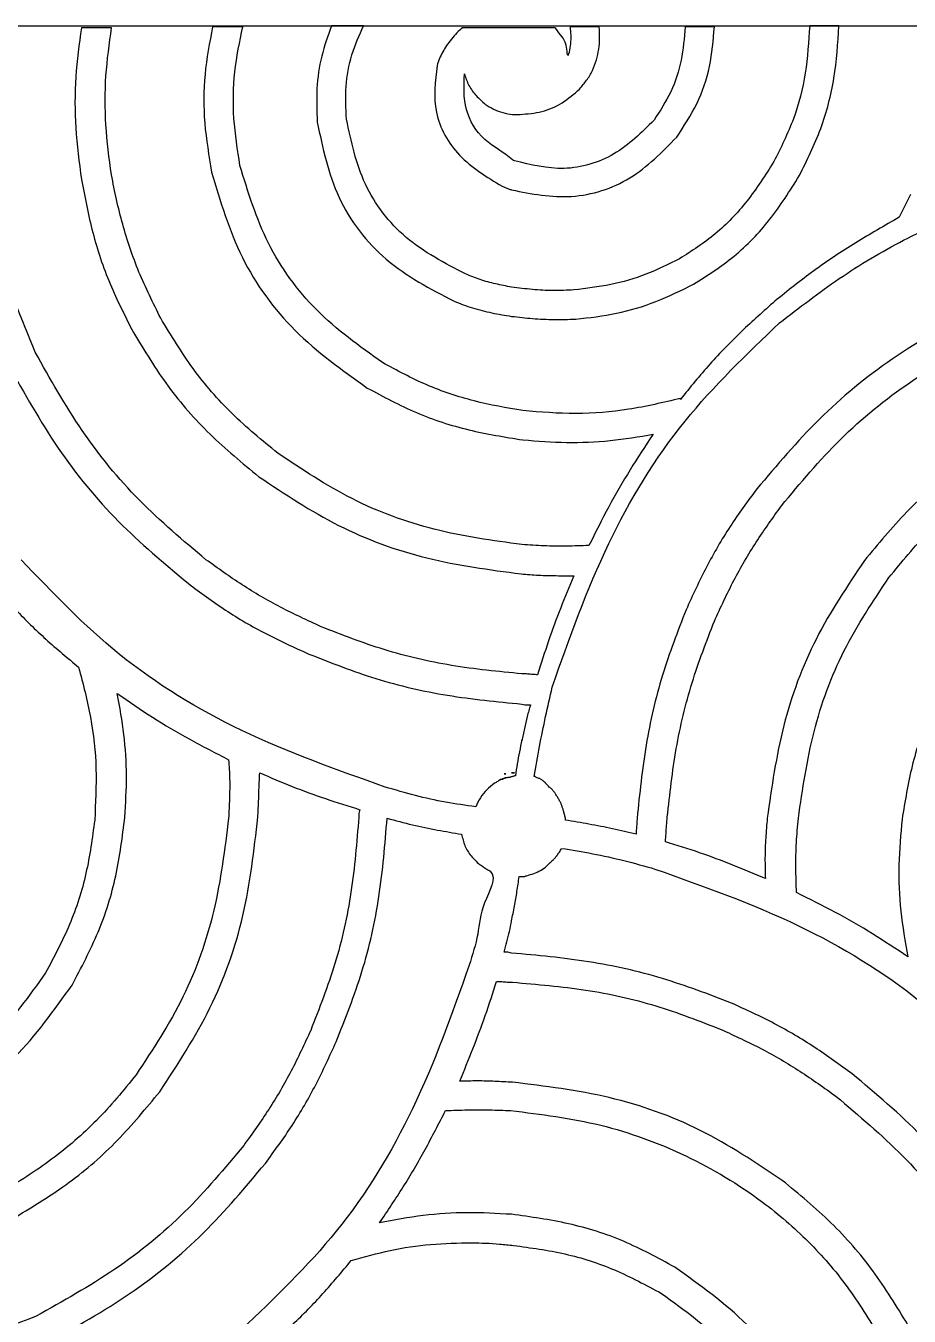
# Model space of a CAD drawing. Extents: x 0 to 371, y 0 to 260.
# Drawn here: x 128.61 to 153.39, y 223.76 to 259.95 of the extents above; entities that cross this region are included whole.
import ezdxf

# ---------------------------------------------------------------- set-up
doc = ezdxf.new("R2010")
doc.units = 0
doc.layers.add('Layer_1', color=7, linetype='CONTINUOUS')

msp = doc.modelspace()

# ---------------------------------------------------------------- linework, layer by layer
at = {"layer": 'Layer_1', "color": 7}
for points in [[(0.02646, 259.95312), (370.443122, 259.95312), (370.443122, 0.661457), (0.02646, 0.661457)], [(135.175726, 238.99802)], [(142.028538, 238.971665), (142.081248, 238.971665), (142.028538, 238.971665)], [(142.239895, 238.99802), (142.319476, 238.99802), (142.239895, 238.99802)], [(141.901932, 238.796482)], [(141.978929, 238.81922)], [(142.028538, 238.839374)], [(138.747601, 237.72833)], [(143.642393, 236.881354)], [(141.816665, 233.150832)], [(141.310752, 229.545884)], [(141.1242, 225.817947)]]:
    msp.add_lwpolyline(points, close=True, dxfattribs=at)
for points in [[(131.021459, 259.900103), (130.174998, 259.900103)], [(134.69927, 259.926458), (133.85281, 259.926458)], [(138.086143, 259.95333), (137.186457, 259.95333), (137.186457, 259.95333)], [(143.483746, 259.873748), (143.456875, 259.900103), (142.293121, 259.900103), (140.864268, 259.900103)], [(144.700726, 259.926458), (143.880621, 259.926458), (143.880621, 259.926458)], [(147.928437, 259.926458), (147.108331, 259.926458)], [(151.421246, 259.95333), (150.600625, 259.95333)], [(142.26625, 257.466143), (142.478123, 257.466143)], [(153.431976, 255.217185), (153.114167, 254.582082)], [(146.97604, 249.475417), (146.97604, 249.502288)], [(142.530833, 239.897707), (142.530833, 239.924062)], [(142.901353, 238.892084), (142.874998, 238.892084)], [(141.948957, 238.813019), (141.922601, 238.813019)], [(142.16083, 238.865728), (142.133959, 238.865728)], [(143.298228, 238.601145), (143.271873, 238.6275), (143.192292, 238.707082)], [(143.74833, 237.675104), (143.74833, 237.72833)], [(143.219163, 236.378542), (143.245518, 236.405414), (143.324583, 236.484479)], [(143.43052, 236.590415), (143.510101, 236.669997)], [(142.451768, 236.087604), (142.58406, 236.087604)]]:
    msp.add_lwpolyline(points, dxfattribs=at)
for points, knots in [([(128.878437, 250.798333), (128.500851, 251.71777), (127.724637, 253.607884), (127.305194, 256.723462), (127.45401, 258.834154), (127.529165, 259.900103)], [0, 0, 0, 0, 2.973144, 6.111986, 9.314545, 9.314545, 9.314545, 9.314545]), ([(130.174998, 259.900103), (130.111435, 259.440844), (129.982575, 258.509797), (129.986229, 257.078042), (130.111609, 256.123173), (130.174998, 255.640415)], [0, 0, 0, 0, 1.389803, 2.817523, 4.277441, 4.277441, 4.277441, 4.277441]), ([(132.397602, 251.751247), (132.183886, 252.178536), (131.758497, 253.029032), (131.308618, 254.383119), (130.996464, 255.765239), (130.838997, 257.161276), (130.82795, 258.547887), (130.957364, 259.45222), (131.021459, 259.900103)], [0, 0, 0, 0, 1.431691, 2.849699, 4.267565, 5.675866, 7.057529, 8.413264, 8.413264, 8.413264, 8.413264]), ([(133.85281, 259.926458), (133.767982, 259.482071), (133.59791, 258.591111), (133.595198, 257.212937), (133.748897, 256.308616), (133.826455, 255.852288)], [0, 0, 0, 0, 1.355271, 2.717203, 4.104471, 4.104471, 4.104471, 4.104471]), ([(134.620205, 256.03729), (134.551397, 256.475898), (134.415229, 257.343875), (134.438572, 258.659692), (134.61274, 259.505998), (134.69927, 259.926458)], [0, 0, 0, 0, 1.330528, 2.633032, 3.919066, 3.919066, 3.919066, 3.919066]), ([(137.186457, 259.95333), (137.085654, 259.67185), (136.881815, 259.102656), (136.752296, 258.186808), (136.777039, 257.567965), (136.789582, 257.25427)], [0, 0, 0, 0, 0.895389, 1.810613, 2.751475, 2.751475, 2.751475, 2.751475]), ([(137.609687, 257.333852), (137.593495, 257.640846), (137.561467, 258.248119), (137.727728, 259.143103), (137.967748, 259.685688), (138.086143, 259.95333)], [0, 0, 0, 0, 0.920263, 1.820399, 2.696631, 2.696631, 2.696631, 2.696631]), ([(140.864268, 259.900103), (140.810672, 259.851762), (140.700299, 259.75221), (140.551682, 259.581968), (140.460107, 259.458988), (140.414167, 259.397292)], [0, 0, 0, 0, 0.216379, 0.445599, 0.676356, 0.676356, 0.676356, 0.676356]), ([(143.880621, 259.926458), (143.8876, 259.847201), (143.901541, 259.688858), (143.896194, 259.44873), (143.867951, 259.291399), (143.85375, 259.21229)], [0, 0, 0, 0, 0.238646, 0.476776, 0.717609, 0.717609, 0.717609, 0.717609]), ([(144.621145, 259.000417), (144.644138, 259.099607), (144.690619, 259.300124), (144.716495, 259.61165), (144.70601, 259.820982), (144.700726, 259.926458)], [0, 0, 0, 0, 0.305201, 0.616975, 0.933616, 0.933616, 0.933616, 0.933616]), ([(147.108331, 259.926458), (147.082152, 259.612138), (147.030162, 258.98793), (146.739713, 258.087409), (146.40277, 257.566744), (146.235, 257.307497)], [0, 0, 0, 0, 0.944684, 1.876043, 2.79967, 2.79967, 2.79967, 2.79967]), ([(146.870103, 256.83104), (147.071291, 257.136145), (147.475377, 257.748951), (147.835614, 258.811792), (147.897311, 259.552686), (147.928437, 259.926458)], [0, 0, 0, 0, 1.093508, 2.196321, 3.319114, 3.319114, 3.319114, 3.319114]), ([(150.600625, 259.95333), (150.572747, 259.508812), (150.517337, 258.625285), (150.18718, 257.328709), (149.793046, 256.539003), (149.595518, 256.143227)], [0, 0, 0, 0, 1.334722, 2.652904, 3.977263, 3.977263, 3.977263, 3.977263]), ([(150.309687, 255.746352), (150.525031, 256.181958), (150.956696, 257.055149), (151.32684, 258.484794), (151.389692, 259.462494), (151.421246, 259.95333)], [0, 0, 0, 0, 1.455242, 2.91709, 4.390863, 4.390863, 4.390863, 4.390863]), ([(143.85375, 259.21229), (143.85201, 259.203195), (143.848401, 259.184321), (143.832753, 259.161293), (143.81111, 259.035481), (143.783025, 259.483633), (143.656179, 259.640378), (143.541526, 259.795549), (143.483746, 259.873748)], [0, 0, 0, 0, 0.027378, 0.056812, 0.08419, 0.365044, 0.637239, 0.913773, 0.913773, 0.913773, 0.913773]), ([(140.414167, 259.397292), (140.378577, 259.340057), (140.305648, 259.222774), (140.215102, 259.037269), (140.171102, 258.905978), (140.149584, 258.84177)], [0, 0, 0, 0, 0.202151, 0.414237, 0.617239, 0.617239, 0.617239, 0.617239]), ([(140.149584, 258.84177), (140.095689, 258.39831), (139.985746, 257.493655), (140.726969, 256.201068), (141.548149, 255.710564), (141.975312, 255.455413)], [0, 0, 0, 0, 1.313198, 2.678916, 4.159519, 4.159519, 4.159519, 4.159519]), ([(144.145205, 258.180312), (144.21371, 258.261352), (144.350492, 258.423163), (144.522181, 258.695286), (144.588036, 258.898334), (144.621145, 259.000417)], [0, 0, 0, 0, 0.318409, 0.635754, 0.956614, 0.956614, 0.956614, 0.956614]), ([(142.319476, 256.169582), (142.310714, 256.171241), (142.294177, 256.174373), (142.277314, 256.18615), (142.028247, 256.406787), (141.42282, 256.69385), (140.871846, 257.596084), (140.901885, 258.266628), (140.916978, 258.603542)], [0, 0, 0, 0, 0.026456, 0.04993, 0.060389, 1.026431, 2.012896, 3.009073, 3.009073, 3.009073, 3.009073]), ([(140.916978, 258.603542), (140.95381, 258.492406), (141.027511, 258.270021), (141.239156, 257.986395), (141.413008, 257.833189), (141.499371, 257.757082)], [0, 0, 0, 0, 0.349371, 0.699098, 1.044331, 1.044331, 1.044331, 1.044331]), ([(142.478123, 257.466143), (142.682932, 257.483955), (143.0954, 257.519826), (143.678807, 257.766969), (143.990049, 258.042806), (144.145205, 258.180312)], [0, 0, 0, 0, 0.61453, 1.237615, 1.856984, 1.856984, 1.856984, 1.856984]), ([(141.499371, 257.757082), (141.575813, 257.707489), (141.731092, 257.606751), (141.992677, 257.509648), (142.175832, 257.480522), (142.26625, 257.466143)], [0, 0, 0, 0, 0.272821, 0.554189, 0.828521, 0.828521, 0.828521, 0.828521]), ([(136.789582, 257.25427), (136.940869, 256.529719), (137.241991, 255.087581), (138.645803, 253.262088), (139.96039, 252.575065), (140.62604, 252.227187)], [0, 0, 0, 0, 2.201612, 4.382062, 6.618671, 6.618671, 6.618671, 6.618671]), ([(140.943334, 252.994582), (140.362484, 253.296452), (139.22014, 253.890132), (138.001805, 255.467335), (137.74062, 256.710598), (137.609687, 257.333852)], [0, 0, 0, 0, 1.9493, 3.833641, 5.727841, 5.727841, 5.727841, 5.727841]), ([(146.235, 257.307497), (145.88411, 256.958151), (145.186406, 256.263518), (143.718772, 255.822553), (142.780768, 256.05518), (142.319476, 256.169582)], [0, 0, 0, 0, 1.472357, 2.927607, 4.335784, 4.335784, 4.335784, 4.335784]), ([(142.239895, 255.349477), (142.799522, 255.241373), (143.926646, 255.023646), (145.651672, 255.576943), (146.462091, 256.411085), (146.870103, 256.83104)], [0, 0, 0, 0, 1.692191, 3.408176, 5.14806, 5.14806, 5.14806, 5.14806]), ([(138.61531, 250.507395), (137.972941, 250.966466), (136.701015, 251.875453), (135.300453, 253.809473), (134.847301, 255.293548), (134.620205, 256.03729)], [0, 0, 0, 0, 2.359118, 4.671187, 6.993908, 6.993908, 6.993908, 6.993908]), ([(149.595518, 256.143227), (149.355282, 255.766101), (148.886347, 255.02996), (147.997805, 254.089124), (147.294175, 253.638454), (146.949685, 253.417812)], [0, 0, 0, 0, 1.340314, 2.616258, 3.840153, 3.840153, 3.840153, 3.840153]), ([(130.174998, 255.640415), (130.270106, 255.142055), (130.459853, 254.147796), (130.941907, 252.703266), (131.400832, 251.803888), (131.630207, 251.354372)], [0, 0, 0, 0, 1.521205, 3.034899, 4.547437, 4.547437, 4.547437, 4.547437]), ([(133.826455, 255.852288), (134.068524, 255.035171), (134.550863, 253.407007), (136.090879, 251.290331), (137.485591, 250.296599), (138.19208, 249.793227)], [0, 0, 0, 0, 2.544261, 5.069616, 7.661989, 7.661989, 7.661989, 7.661989]), ([(147.34656, 252.703644), (147.734904, 252.952433), (148.52543, 253.458877), (149.529366, 254.502109), (150.046283, 255.326347), (150.309687, 255.746352)], [0, 0, 0, 0, 1.380369, 2.809918, 4.295238, 4.295238, 4.295238, 4.295238]), ([(141.975312, 255.455413), (142.004184, 255.444612), (142.064323, 255.422112), (142.150884, 255.382778), (142.211023, 255.360279), (142.239895, 255.349477)], [0, 0, 0, 0, 0.092457, 0.192584, 0.28504, 0.28504, 0.28504, 0.28504]), ([(149.754165, 251.618955), (150.305008, 252.044367), (151.411003, 252.898519), (153.229729, 253.983983), (154.524628, 254.55732), (155.178123, 254.846665)], [0, 0, 0, 0, 2.086879, 4.19008, 6.332928, 6.332928, 6.332928, 6.332928]), ([(153.114167, 254.582082), (152.703959, 254.347694), (151.886604, 253.880665), (150.711436, 253.104788), (149.983985, 252.518854), (149.621873, 252.227187)], [0, 0, 0, 0, 1.41728, 2.823989, 4.218271, 4.218271, 4.218271, 4.218271]), ([(146.949685, 253.417812), (146.638681, 253.264665), (146.019928, 252.959976), (145.018836, 252.664443), (144.332049, 252.585014), (143.986042, 252.544997)], [0, 0, 0, 0, 1.038856, 2.066839, 3.110587, 3.110587, 3.110587, 3.110587]), ([(142.239895, 252.624062), (142.090295, 252.6524), (141.792608, 252.708789), (141.355474, 252.823068), (141.079744, 252.937814), (140.943334, 252.994582)], [0, 0, 0, 0, 0.456848, 0.909073, 1.351858, 1.351858, 1.351858, 1.351858]), ([(144.039268, 251.724375), (144.423135, 251.768131), (145.189303, 251.855465), (146.304775, 252.192875), (146.998322, 252.532909), (147.34656, 252.703644)], [0, 0, 0, 0, 1.157468, 2.310219, 3.472746, 3.472746, 3.472746, 3.472746]), ([(143.986042, 252.544997), (143.792043, 252.534193), (143.403878, 252.512575), (142.820177, 252.550802), (142.433657, 252.599599), (142.239895, 252.624062)], [0, 0, 0, 0, 0.582423, 1.165346, 1.751308, 1.751308, 1.751308, 1.751308]), ([(140.62604, 252.227187), (140.797688, 252.161693), (141.143681, 252.029676), (141.6858, 251.893971), (142.054888, 251.834011), (142.239895, 251.803957)], [0, 0, 0, 0, 0.550776, 1.110202, 1.672441, 1.672441, 1.672441, 1.672441]), ([(149.621873, 252.227187), (149.307576, 251.947941), (148.676184, 251.386964), (147.784184, 250.473904), (147.246642, 249.809753), (146.97604, 249.475417)], [0, 0, 0, 0, 1.261157, 2.533544, 3.823379, 3.823379, 3.823379, 3.823379]), ([(155.230833, 251.988958), (154.444983, 251.550179), (152.884908, 250.679111), (150.819404, 248.975111), (149.683166, 247.629784), (149.119062, 246.961875)], [0, 0, 0, 0, 2.696805, 5.353711, 7.973324, 7.973324, 7.973324, 7.973324]), ([(135.678538, 247.967498), (135.240773, 248.325417), (134.371632, 249.036029), (133.266687, 250.31716), (132.68778, 251.27242), (132.397602, 251.751247)], [0, 0, 0, 0, 1.694336, 3.363942, 5.041931, 5.041931, 5.041931, 5.041931]), ([(142.239895, 251.803957), (142.436331, 251.780978), (142.832238, 251.734667), (143.433465, 251.708593), (143.836744, 251.719099), (144.039268, 251.724375)], [0, 0, 0, 0, 0.593203, 1.19557, 1.803249, 1.803249, 1.803249, 1.803249]), ([(143.37781, 241.405625), (143.859848, 242.766165), (144.793, 245.399961), (146.928458, 248.91915), (148.83071, 250.736646), (149.754165, 251.618955)], [0, 0, 0, 0, 4.325924, 8.374322, 12.193815, 12.193815, 12.193815, 12.193815]), ([(131.630207, 251.354372), (131.941551, 250.841776), (132.563138, 249.818397), (133.756608, 248.455922), (134.683336, 247.690805), (135.149371, 247.30604)], [0, 0, 0, 0, 1.797007, 3.587655, 5.399073, 5.399073, 5.399073, 5.399073]), ([(149.806875, 246.485935), (150.339382, 247.126099), (151.413233, 248.417049), (153.39497, 250.024816), (154.880389, 250.856411), (155.627708, 251.27479)], [0, 0, 0, 0, 2.494016, 5.029417, 7.596492, 7.596492, 7.596492, 7.596492]), ([(133.667292, 244.9775), (133.027803, 245.514625), (131.741408, 246.595104), (130.127887, 248.570527), (129.296616, 250.052707), (128.878437, 250.798333)], [0, 0, 0, 0, 2.50184, 5.032695, 7.594725, 7.594725, 7.594725, 7.594725]), ([(142.557705, 249.158123), (142.09889, 249.237755), (141.179312, 249.397357), (139.846358, 249.844001), (139.024886, 250.286681), (138.61531, 250.507395)], [0, 0, 0, 0, 1.396029, 2.79799, 4.192053, 4.192053, 4.192053, 4.192053]), ([(128.137913, 250.42833), (128.576899, 249.64075), (129.448319, 248.077345), (131.146475, 246.005278), (132.496403, 244.875566), (133.164996, 244.316042)], [0, 0, 0, 0, 2.701966, 5.363601, 7.975466, 7.975466, 7.975466, 7.975466]), ([(138.19208, 249.793227), (138.645244, 249.549666), (139.552507, 249.062041), (141.030324, 248.581519), (142.048405, 248.419213), (142.557705, 248.338019)], [0, 0, 0, 0, 1.541296, 3.085767, 4.63181, 4.63181, 4.63181, 4.63181]), ([(146.97604, 249.502288), (146.494666, 249.387733), (145.53126, 249.158464), (144.041933, 249.036102), (143.052824, 249.117419), (142.557705, 249.158123)], [0, 0, 0, 0, 1.483305, 2.968641, 4.457374, 4.457374, 4.457374, 4.457374]), ([(142.557705, 248.338019), (142.964991, 248.306282), (143.779243, 248.242834), (145.004639, 248.29522), (145.807954, 248.429625), (146.208645, 248.496665)], [0, 0, 0, 0, 1.224918, 2.448874, 3.666953, 3.666953, 3.666953, 3.666953]), ([(146.208645, 248.496665), (145.991347, 248.166063), (145.55425, 247.501053), (144.949742, 246.460792), (144.590703, 245.738387), (144.409788, 245.374375)], [0, 0, 0, 0, 1.186763, 2.387187, 3.606432, 3.606432, 3.606432, 3.606432]), ([(156.183746, 248.47031), (155.67115, 248.158966), (154.647771, 247.537379), (153.285297, 246.343909), (152.520179, 245.417181), (152.135415, 244.951145)], [0, 0, 0, 0, 1.797007, 3.587655, 5.399073, 5.399073, 5.399073, 5.399073]), ([(142.530833, 245.401247), (141.705288, 245.514766), (140.065899, 245.740196), (137.723448, 246.604656), (136.358974, 247.514018), (135.678538, 247.967498)], [0, 0, 0, 0, 2.495902, 4.956427, 7.40399, 7.40399, 7.40399, 7.40399]), ([(152.823228, 244.475205), (153.18114, 244.912934), (153.891727, 245.781987), (155.172936, 246.88667), (156.128157, 247.465485), (156.606976, 247.755625)], [0, 0, 0, 0, 1.694235, 3.363678, 5.041595, 5.041595, 5.041595, 5.041595]), ([(135.149371, 247.30604), (135.877809, 246.82059), (137.340229, 245.845995), (139.856878, 244.930003), (141.617565, 244.697662), (142.504478, 244.580625)], [0, 0, 0, 0, 2.619892, 5.259724, 7.939255, 7.939255, 7.939255, 7.939255]), ([(149.119062, 246.961875), (148.862457, 246.614993), (148.345011, 245.915499), (147.688227, 244.776575), (147.3197, 243.976955), (147.134687, 243.575519)], [0, 0, 0, 0, 1.293676, 2.608719, 3.934509, 3.934509, 3.934509, 3.934509]), ([(147.928437, 243.257709), (148.104326, 243.639644), (148.454245, 244.399475), (149.083361, 245.479973), (149.56658, 246.151833), (149.806875, 246.485935)], [0, 0, 0, 0, 1.261043, 2.508744, 3.74294, 3.74294, 3.74294, 3.74294]), ([(144.409788, 245.374375), (144.198452, 245.367424), (143.777767, 245.353586), (143.150636, 245.358368), (142.736235, 245.387037), (142.530833, 245.401247)], [0, 0, 0, 0, 0.634343, 1.262722, 1.880282, 1.880282, 1.880282, 1.880282]), ([(138.694375, 238.601145), (137.333875, 239.083176), (134.700185, 240.016304), (131.18121, 242.151835), (129.363828, 244.054051), (128.481562, 244.9775)], [0, 0, 0, 0, 4.325799, 8.373986, 12.193383, 12.193383, 12.193383, 12.193383]), ([(136.895518, 243.099062), (136.513582, 243.274952), (135.753752, 243.62487), (134.673254, 244.253986), (134.001394, 244.737205), (133.667292, 244.9775)], [0, 0, 0, 0, 1.261043, 2.508744, 3.74294, 3.74294, 3.74294, 3.74294]), ([(152.135415, 244.951145), (151.65669, 244.237689), (150.693514, 242.802243), (149.78148, 240.331263), (149.534377, 238.599832), (149.41, 237.72833)], [0, 0, 0, 0, 2.571406, 5.173573, 7.810762, 7.810762, 7.810762, 7.810762]), ([(127.55552, 244.448334), (127.810031, 244.153168), (128.322227, 243.559154), (129.174351, 242.730629), (129.786317, 242.219721), (130.095417, 241.961664)], [0, 0, 0, 0, 1.168837, 2.352252, 3.560033, 3.560033, 3.560033, 3.560033]), ([(142.504478, 244.580625), (142.669649, 244.566405), (142.99763, 244.538168), (143.492155, 244.528189), (143.820778, 244.528007), (143.986042, 244.527915)], [0, 0, 0, 0, 0.497214, 0.987323, 1.483149, 1.483149, 1.483149, 1.483149]), ([(143.986042, 244.527915), (143.861051, 244.228588), (143.609056, 243.625113), (143.265852, 242.699744), (143.068275, 242.067718), (142.96905, 241.750307)], [0, 0, 0, 0, 0.973091, 1.961856, 2.959405, 2.959405, 2.959405, 2.959405]), ([(150.283331, 237.72833), (150.402723, 238.540375), (150.64011, 240.15497), (151.482005, 242.464259), (152.377954, 243.807589), (152.823228, 244.475205)], [0, 0, 0, 0, 2.45932, 4.88989, 7.291338, 7.291338, 7.291338, 7.291338]), ([(133.164996, 244.316042), (133.509964, 244.059581), (134.20554, 243.542466), (135.342227, 242.880895), (136.145636, 242.515958), (136.551353, 242.331667)], [0, 0, 0, 0, 1.288889, 2.598854, 3.935257, 3.935257, 3.935257, 3.935257]), ([(147.134687, 243.575519), (146.899114, 242.96729), (146.421403, 241.733882), (145.971985, 239.765846), (145.8307, 238.413864), (145.75906, 237.72833)], [0, 0, 0, 0, 1.954953, 3.964393, 6.031377, 6.031377, 6.031377, 6.031377]), ([(146.60552, 237.754685), (146.677233, 238.398764), (146.818936, 239.671439), (147.257641, 241.521307), (147.707031, 242.684585), (147.928437, 243.257709)], [0, 0, 0, 0, 1.943253, 3.839796, 5.681605, 5.681605, 5.681605, 5.681605]), ([(142.530833, 241.776145), (141.869449, 241.840793), (140.563682, 241.968427), (138.66693, 242.405925), (137.479641, 242.8705), (136.895518, 243.099062)], [0, 0, 0, 0, 1.992577, 3.933933, 5.813998, 5.813998, 5.813998, 5.813998]), ([(136.551353, 242.331667), (137.172639, 242.087227), (138.434409, 241.590794), (140.44782, 241.128087), (141.831774, 240.996269), (142.530833, 240.929685)], [0, 0, 0, 0, 2.001068, 4.063969, 6.169536, 6.169536, 6.169536, 6.169536]), ([(130.095417, 241.961664), (130.218864, 241.495831), (130.466114, 240.562829), (130.619551, 239.118152), (130.570152, 238.155274), (130.545518, 237.675104)], [0, 0, 0, 0, 1.444513, 2.893172, 4.334216, 4.334216, 4.334216, 4.334216]), ([(154.622601, 241.961664), (154.386203, 241.519165), (153.913086, 240.633569), (153.436131, 239.193791), (153.274684, 238.199772), (153.193748, 237.701459)], [0, 0, 0, 0, 1.503279, 3.008588, 4.521817, 4.521817, 4.521817, 4.521817]), ([(142.96905, 241.750307), (142.923319, 241.752293), (142.828196, 241.756424), (142.682557, 241.771786), (142.581982, 241.774676), (142.530833, 241.776145)], [0, 0, 0, 0, 0.137299, 0.285587, 0.439041, 0.439041, 0.439041, 0.439041]), ([(131.391978, 237.754685), (131.415026, 238.142252), (131.461033, 238.915879), (131.386715, 240.078562), (131.249333, 240.839859), (131.180621, 241.220624)], [0, 0, 0, 0, 1.164036, 2.323554, 3.483782, 3.483782, 3.483782, 3.483782]), ([(131.180621, 241.220624), (131.506508, 240.995661), (132.165041, 240.54107), (133.211954, 239.929808), (133.936828, 239.556703), (134.302395, 239.36854)], [0, 0, 0, 0, 1.187646, 2.399927, 3.63333, 3.63333, 3.63333, 3.63333]), ([(142.874998, 238.892084), (142.922518, 239.174316), (143.01748, 239.738323), (143.191839, 240.5751), (143.316039, 241.129766), (143.37781, 241.405625)], [0, 0, 0, 0, 0.858539, 1.715686, 2.563774, 2.563774, 2.563774, 2.563774]), ([(142.530833, 240.929685), (142.557141, 240.922578), (142.609165, 240.908524), (142.6896, 240.903477), (142.742609, 240.903379), (142.769062, 240.90333)], [0, 0, 0, 0, 0.081549, 0.161265, 0.240673, 0.240673, 0.240673, 0.240673]), ([(142.769062, 240.90333), (142.737016, 240.79528), (142.672242, 240.576875), (142.60497, 240.238619), (142.55568, 240.011963), (142.530833, 239.897707)], [0, 0, 0, 0, 0.337922, 0.683047, 1.033869, 1.033869, 1.033869, 1.033869]), ([(142.530833, 239.924062), (142.506226, 239.811879), (142.457589, 239.590155), (142.398306, 239.254536), (142.363407, 239.031352), (142.345832, 238.918955)], [0, 0, 0, 0, 0.344516, 0.680921, 1.022213, 1.022213, 1.022213, 1.022213]), ([(134.302395, 239.36854), (134.314963, 239.185714), (134.339946, 238.822285), (134.328169, 238.274736), (134.31102, 237.911175), (134.302395, 237.72833)], [0, 0, 0, 0, 0.549499, 1.092317, 1.641533, 1.641533, 1.641533, 1.641533]), ([(135.1225, 237.754685), (135.12972, 237.889545), (135.144363, 238.163082), (135.154206, 238.577847), (135.168518, 238.85728), (135.175726, 238.99802)], [0, 0, 0, 0, 0.405139, 0.821744, 1.244502, 1.244502, 1.244502, 1.244502]), ([(135.175726, 238.99802), (135.477814, 238.869081), (136.084744, 238.610027), (137.020379, 238.264783), (137.658533, 238.066161), (137.980207, 237.966042)], [0, 0, 0, 0, 0.985276, 1.979536, 2.990115, 2.990115, 2.990115, 2.990115]), ([(142.345832, 238.918955), (142.336794, 238.917163), (142.318018, 238.91344), (142.294039, 238.897753), (142.260434, 238.890024), (142.223699, 238.889166), (142.190879, 238.871925), (142.17005, 238.86763), (142.16083, 238.865728)], [0, 0, 0, 0, 0.027412, 0.056954, 0.084365, 0.129852, 0.165319, 0.193491, 0.193491, 0.193491, 0.193491]), ([(143.033645, 238.839374), (143.016158, 238.841076), (142.982018, 238.844399), (142.936489, 238.863573), (142.912432, 238.883094), (142.901353, 238.892084)], [0, 0, 0, 0, 0.052517, 0.102532, 0.145226, 0.145226, 0.145226, 0.145226]), ([(141.234788, 238.045624), (140.951957, 238.086296), (140.383053, 238.168108), (139.534365, 238.354277), (138.97573, 238.518457), (138.694375, 238.601145)], [0, 0, 0, 0, 0.857041, 1.723912, 2.603523, 2.603523, 2.603523, 2.603523]), ([(141.763955, 238.707082), (141.688127, 238.648935), (141.536284, 238.532499), (141.356617, 238.305004), (141.275356, 238.131994), (141.234788, 238.045624)], [0, 0, 0, 0, 0.285942, 0.572589, 0.85835, 0.85835, 0.85835, 0.85835]), ([(141.922601, 238.813019), (141.921089, 238.805825), (141.918476, 238.793401), (141.907113, 238.789185), (141.894818, 238.784434), (141.896937, 238.791192), (141.899633, 238.793526), (141.914566, 238.812456), (141.846832, 238.748947), (141.813458, 238.733861), (141.780221, 238.715881), (141.763955, 238.707082)], [0, 0, 0, 0, 0.019808, 0.034209, 0.041108, 0.045546, 0.049073, 0.052749, 0.111176, 0.165512, 0.217592, 0.217592, 0.217592, 0.217592]), ([(141.901932, 238.796482), (141.90433, 238.798407), (141.909063, 238.802206), (141.914502, 238.806063), (141.925957, 238.814671), (141.916136, 238.810457), (141.909457, 238.806499), (141.904666, 238.800121), (141.901932, 238.796482)], [0, 0, 0, 0, 0.008784, 0.017343, 0.026485, 0.030552, 0.040389, 0.053455, 0.053455, 0.053455, 0.053455]), ([(142.133959, 238.865728), (142.118673, 238.86461), (142.091469, 238.862619), (142.058583, 238.84509), (142.030924, 238.841299), (142.008383, 238.831393), (141.992942, 238.829905), (141.973783, 238.806154), (141.975762, 238.815762), (141.977701, 238.817029), (141.980795, 238.821958), (141.969422, 238.813291), (141.961212, 238.81374), (141.953411, 238.813281), (141.948957, 238.813019)], [0, 0, 0, 0, 0.045486, 0.080953, 0.109126, 0.129957, 0.150023, 0.168984, 0.171682, 0.173924, 0.176311, 0.184998, 0.194583, 0.207342, 0.207342, 0.207342, 0.207342]), ([(141.978929, 238.81922), (141.981024, 238.820668), (141.985837, 238.823996), (141.991245, 238.829769), (142.006575, 238.841345), (141.993986, 238.83705), (141.985654, 238.832288), (141.981378, 238.823979), (141.978929, 238.81922)], [0, 0, 0, 0, 0.007348, 0.016878, 0.030435, 0.035355, 0.046757, 0.062048, 0.062048, 0.062048, 0.062048]), ([(142.028538, 238.839374), (142.035409, 238.841714), (142.048863, 238.846298), (142.06258, 238.851947), (142.088446, 238.867559), (142.067403, 238.863798), (142.050929, 238.857912), (142.036969, 238.846354), (142.028538, 238.839374)], [0, 0, 0, 0, 0.020705, 0.040545, 0.059399, 0.067243, 0.087897, 0.119395, 0.119395, 0.119395, 0.119395]), ([(143.192292, 238.707082), (143.190493, 238.714233), (143.18666, 238.729469), (143.161482, 238.740747), (143.137136, 238.762137), (143.105549, 238.788146), (143.067613, 238.810996), (143.044559, 238.830256), (143.033645, 238.839374)], [0, 0, 0, 0, 0.021039, 0.044824, 0.076893, 0.119493, 0.166881, 0.209481, 0.209481, 0.209481, 0.209481]), ([(143.74833, 237.72833), (143.739565, 237.763291), (143.722498, 237.831369), (143.696858, 237.928612), (143.670001, 238.017201), (143.641609, 238.099482), (143.609685, 238.180939), (143.568305, 238.245956), (143.538335, 238.30274), (143.508154, 238.344495), (143.478185, 238.402831), (143.430253, 238.46789), (143.372743, 238.54333), (143.323058, 238.58188), (143.298228, 238.601145)], [0, 0, 0, 0, 0.108127, 0.210554, 0.301684, 0.385701, 0.471851, 0.563169, 0.616245, 0.66427, 0.717346, 0.81246, 0.906417, 1.00028, 1.00028, 1.00028, 1.00028]), ([(137.980207, 237.966042), (137.973134, 237.942071), (137.959741, 237.896677), (137.953727, 237.825231), (137.953809, 237.778823), (137.953851, 237.754685)], [0, 0, 0, 0, 0.074783, 0.141617, 0.214059, 0.214059, 0.214059, 0.214059]), ([(130.545518, 237.675104), (130.478566, 237.174516), (130.34468, 236.173489), (129.879171, 234.72378), (129.405741, 233.833529), (129.169375, 233.38906)], [0, 0, 0, 0, 1.513346, 3.026242, 4.534674, 4.534674, 4.534674, 4.534674]), ([(129.910415, 233.044895), (130.169617, 233.532994), (130.68802, 234.509188), (131.186856, 236.104191), (131.323491, 237.203607), (131.391978, 237.754685)], [0, 0, 0, 0, 1.655747, 3.311482, 4.975489, 4.975489, 4.975489, 4.975489]), ([(134.302395, 237.72833), (134.195473, 236.863578), (133.982864, 235.144066), (133.11896, 232.678739), (132.177845, 231.244608), (131.709788, 230.531354)], [0, 0, 0, 0, 2.61027, 5.190383, 7.743212, 7.743212, 7.743212, 7.743212]), ([(132.371246, 230.055413), (132.872352, 230.820776), (133.877775, 232.356409), (134.809248, 234.991222), (135.017698, 236.830139), (135.1225, 237.754685)], [0, 0, 0, 0, 2.738092, 5.493738, 8.280049, 8.280049, 8.280049, 8.280049]), ([(137.953851, 237.754685), (137.896378, 237.051838), (137.783105, 235.666629), (137.339838, 233.651258), (136.847233, 232.394349), (136.60458, 231.775205)], [0, 0, 0, 0, 2.114445, 4.167261, 6.160141, 6.160141, 6.160141, 6.160141]), ([(137.318748, 231.457396), (137.577417, 232.10711), (138.102847, 233.426868), (138.570061, 235.541958), (138.687999, 236.99434), (138.747601, 237.72833)], [0, 0, 0, 0, 2.09557, 4.256707, 6.46477, 6.46477, 6.46477, 6.46477]), ([(138.747601, 237.72833), (138.98441, 237.663175), (139.451326, 237.534707), (140.150677, 237.392528), (140.611974, 237.315806), (140.837913, 237.278229)], [0, 0, 0, 0, 0.736638, 1.452425, 2.13957, 2.13957, 2.13957, 2.13957]), ([(145.732705, 237.278229), (145.512468, 237.329329), (145.073191, 237.431254), (144.411459, 237.563685), (143.969018, 237.638024), (143.74833, 237.675104)], [0, 0, 0, 0, 0.678238, 1.352795, 2.024117, 2.024117, 2.024117, 2.024117]), ([(145.75906, 237.72833), (145.757493, 237.677626), (145.754416, 237.578024), (145.737348, 237.428535), (145.734271, 237.328932), (145.732705, 237.278229)], [0, 0, 0, 0, 0.152124, 0.298834, 0.450959, 0.450959, 0.450959, 0.450959]), ([(146.55281, 237.068422), (146.559913, 237.145267), (146.573929, 237.296891), (146.584309, 237.526168), (146.598385, 237.677815), (146.60552, 237.754685)], [0, 0, 0, 0, 0.231487, 0.456755, 0.688327, 0.688327, 0.688327, 0.688327]), ([(149.41, 237.72833), (149.39418, 237.542898), (149.362409, 237.170514), (149.341184, 236.605315), (149.351885, 236.22631), (149.35729, 236.034894)], [0, 0, 0, 0, 0.558295, 1.121167, 1.695522, 1.695522, 1.695522, 1.695522]), ([(150.230621, 235.638019), (150.223674, 235.873489), (150.209897, 236.340505), (150.219323, 237.038672), (150.262035, 237.498871), (150.283331, 237.72833)], [0, 0, 0, 0, 0.706737, 1.401697, 2.092798, 2.092798, 2.092798, 2.092798]), ([(153.193748, 237.701459), (153.154974, 237.274031), (153.07713, 236.415923), (153.130352, 235.118024), (153.278347, 234.265298), (153.352395, 233.838645)], [0, 0, 0, 0, 1.28672, 2.583227, 3.881496, 3.881496, 3.881496, 3.881496]), ([(140.837913, 237.278229), (140.863812, 237.167769), (140.915066, 236.949173), (141.093145, 236.65729), (141.25762, 236.507156), (141.340209, 236.431769)], [0, 0, 0, 0, 0.33886, 0.670587, 1.005155, 1.005155, 1.005155, 1.005155]), ([(143.510101, 236.669997), (143.511542, 236.677017), (143.514277, 236.69035), (143.532281, 236.702354), (143.535016, 236.715686), (143.536457, 236.722707)], [0, 0, 0, 0, 0.020705, 0.03932, 0.060025, 0.060025, 0.060025, 0.060025]), ([(143.536457, 236.722707), (143.552118, 236.739856), (143.581864, 236.772429), (143.615197, 236.827257), (143.633473, 236.863611), (143.642393, 236.881354)], [0, 0, 0, 0, 0.06951, 0.132027, 0.191623, 0.191623, 0.191623, 0.191623]), ([(143.642393, 236.881354), (143.933891, 236.833594), (144.519498, 236.737646), (145.394752, 236.546771), (145.971628, 236.382251), (146.261871, 236.299477)], [0, 0, 0, 0, 0.886088, 1.780116, 2.6854, 2.6854, 2.6854, 2.6854]), ([(149.35729, 236.034894), (149.054461, 236.162024), (148.445536, 236.417657), (147.512202, 236.769211), (146.87402, 236.968245), (146.55281, 237.068422)], [0, 0, 0, 0, 0.985287, 1.981205, 2.990438, 2.990438, 2.990438, 2.990438]), ([(141.340209, 236.431769), (141.35822, 236.421151), (141.395222, 236.399338), (141.443895, 236.35755), (141.492544, 236.333568), (141.523676, 236.304918), (141.554433, 236.294706), (141.57466, 236.270094), (141.604176, 236.268973), (141.620538, 236.256122), (141.855438, 236.049341), (141.365669, 235.309953), (141.3284, 234.481437), (141.142502, 233.894686), (141.04927, 233.600417)], [0, 0, 0, 0, 0.062637, 0.128679, 0.191316, 0.224146, 0.253772, 0.286602, 0.313093, 0.336702, 0.34725, 1.251686, 2.152419, 3.058658, 3.058658, 3.058658, 3.058658]), ([(142.663125, 236.113959), (142.731311, 236.133136), (142.865132, 236.170773), (143.055147, 236.256525), (143.164562, 236.337923), (143.219163, 236.378542)], [0, 0, 0, 0, 0.212423, 0.416904, 0.620586, 0.620586, 0.620586, 0.620586]), ([(143.324583, 236.484479), (143.331727, 236.486393), (143.346995, 236.490486), (143.35944, 236.514504), (143.37181, 236.53965), (143.400737, 236.542622), (143.411285, 236.568752), (143.423504, 236.582514), (143.43052, 236.590415)], [0, 0, 0, 0, 0.021213, 0.045344, 0.077601, 0.09864, 0.122425, 0.154494, 0.154494, 0.154494, 0.154494]), ([(142.028538, 233.970937), (142.054906, 234.067894), (142.107516, 234.261344), (142.181437, 234.551762), (142.248907, 234.885461), (142.31797, 235.258405), (142.394268, 235.671995), (142.432541, 235.94863), (142.451768, 236.087604)], [0, 0, 0, 0, 0.301446, 0.601446, 0.898798, 1.322543, 1.739411, 2.160247, 2.160247, 2.160247, 2.160247]), ([(142.58406, 236.087604), (142.593052, 236.089338), (142.611682, 236.092932), (142.635503, 236.10863), (142.654133, 236.112224), (142.663125, 236.113959)], [0, 0, 0, 0, 0.027249, 0.056458, 0.083707, 0.083707, 0.083707, 0.083707]), ([(146.261871, 236.299477), (147.622372, 235.817446), (150.256061, 234.884318), (153.775037, 232.748787), (155.592419, 230.846571), (156.474685, 229.923122)], [0, 0, 0, 0, 4.325799, 8.373986, 12.193383, 12.193383, 12.193383, 12.193383]), ([(153.352395, 233.838645), (153.026158, 234.056623), (152.365766, 234.497869), (151.322349, 235.09742), (150.596423, 235.456882), (150.230621, 235.638019)], [0, 0, 0, 0, 1.176856, 2.382281, 3.606706, 3.606706, 3.606706, 3.606706]), ([(142.239895, 233.944582), (142.215924, 233.951654), (142.17053, 233.965048), (142.099084, 233.971061), (142.052676, 233.970979), (142.028538, 233.970937)], [0, 0, 0, 0, 0.074783, 0.141618, 0.214059, 0.214059, 0.214059, 0.214059]), ([(148.404893, 232.542084), (147.765493, 232.786646), (146.465049, 233.28405), (144.390179, 233.746976), (142.962786, 233.87815), (142.239895, 233.944582)], [0, 0, 0, 0, 2.051894, 4.173248, 6.349973, 6.349973, 6.349973, 6.349973]), ([(141.04927, 233.600417), (140.567239, 232.239917), (139.634111, 229.606227), (137.49858, 226.087252), (135.596365, 224.26987), (134.672915, 223.387604)], [0, 0, 0, 0, 4.325799, 8.373986, 12.193382, 12.193382, 12.193382, 12.193382]), ([(129.169375, 233.38906), (128.710346, 232.746699), (127.801466, 231.474819), (125.867673, 230.074177), (124.3837, 229.621045), (123.639996, 229.393955)], [0, 0, 0, 0, 2.359034, 4.670902, 6.993497, 6.993497, 6.993497, 6.993497]), ([(140.784687, 230.346352), (140.908354, 230.648983), (141.157643, 231.259027), (141.513088, 232.190438), (141.714934, 232.828997), (141.816665, 233.150832)], [0, 0, 0, 0, 0.980809, 1.977119, 2.989509, 2.989509, 2.989509, 2.989509]), ([(141.816665, 233.150832), (141.867324, 233.149267), (141.9668, 233.146194), (142.116115, 233.129115), (142.215591, 233.126042), (142.26625, 233.124477)], [0, 0, 0, 0, 0.151991, 0.298453, 0.450443, 0.450443, 0.450443, 0.450443]), ([(142.26625, 233.124477), (142.953776, 233.066884), (144.310113, 232.953266), (146.280272, 232.517086), (147.509876, 232.037279), (148.113955, 231.80156)], [0, 0, 0, 0, 2.068676, 4.081042, 6.024413, 6.024413, 6.024413, 6.024413]), ([(123.851354, 228.679271), (124.668471, 228.92134), (126.296635, 229.403679), (128.41331, 230.943695), (129.407042, 232.338407), (129.910415, 233.044895)], [0, 0, 0, 0, 2.544261, 5.069616, 7.661989, 7.661989, 7.661989, 7.661989]), ([(151.79125, 230.557709), (151.445529, 230.809138), (150.745765, 231.318047), (149.614831, 231.987725), (148.810832, 232.356094), (148.404893, 232.542084)], [0, 0, 0, 0, 1.282085, 2.595029, 3.933964, 3.933964, 3.933964, 3.933964]), ([(136.60458, 231.775205), (136.428655, 231.393263), (136.078656, 230.6334), (135.449253, 229.552969), (134.965955, 228.881086), (134.725625, 228.546979)], [0, 0, 0, 0, 1.261101, 2.508927, 3.743199, 3.743199, 3.743199, 3.743199]), ([(148.113955, 231.80156), (148.49585, 231.625676), (149.25557, 231.275783), (150.335857, 230.646599), (151.007605, 230.163411), (151.341665, 229.923122)], [0, 0, 0, 0, 1.260923, 2.508409, 3.742495, 3.742495, 3.742495, 3.742495]), ([(135.334373, 228.044167), (135.590472, 228.395675), (136.105007, 229.101895), (136.768489, 230.24575), (137.134348, 231.051356), (137.318748, 231.457396)], [0, 0, 0, 0, 1.304167, 2.620229, 3.957614, 3.957614, 3.957614, 3.957614]), ([(131.709788, 230.531354), (131.352313, 230.092786), (130.642581, 229.222052), (129.354913, 228.128944), (128.017774, 227.261541), (126.651719, 226.616215), (125.301802, 226.153765), (124.370329, 225.967784), (123.90458, 225.87479)], [0, 0, 0, 0, 1.694336, 3.363942, 5.041931, 6.462934, 7.88643, 9.310004, 9.310004, 9.310004, 9.310004]), ([(142.26625, 230.319997), (142.101014, 230.328667), (141.772653, 230.345896), (141.278541, 230.362659), (140.949955, 230.351809), (140.784687, 230.346352)], [0, 0, 0, 0, 0.496426, 0.986509, 1.482449, 1.482449, 1.482449, 1.482449]), ([(149.833746, 227.568227), (149.084026, 228.067877), (147.578928, 229.070949), (144.984324, 229.989597), (143.175214, 230.209506), (142.26625, 230.319997)], [0, 0, 0, 0, 2.695808, 5.411963, 8.154727, 8.154727, 8.154727, 8.154727]), ([(158.035829, 213.598021), (158.207216, 214.850939), (158.548389, 217.345067), (158.11998, 221.052901), (157.047369, 224.240207), (155.487794, 226.781631), (153.809543, 228.859867), (152.460837, 229.994435), (151.79125, 230.557709)], [0, 0, 0, 0, 3.781588, 7.527836, 11.082465, 13.77927, 16.436176, 19.055789, 19.055789, 19.055789, 19.055789]), ([(128.322915, 226.536249), (128.835511, 226.847593), (129.85889, 227.46918), (131.221365, 228.66265), (131.986482, 229.589378), (132.371246, 230.055413)], [0, 0, 0, 0, 1.797007, 3.587655, 5.399073, 5.399073, 5.399073, 5.399073]), ([(151.341665, 229.923122), (151.981154, 229.385997), (153.267549, 228.305518), (154.88107, 226.330095), (155.71234, 224.847915), (156.13052, 224.102288)], [0, 0, 0, 0, 2.50184, 5.032695, 7.594725, 7.594725, 7.594725, 7.594725]), ([(138.535728, 226.377602), (138.760318, 226.710004), (139.212323, 227.37899), (139.825436, 228.433351), (140.19954, 229.160368), (140.387812, 229.526247)], [0, 0, 0, 0, 1.203234, 2.421602, 3.655967, 3.655967, 3.655967, 3.655967]), ([(140.387812, 229.526247), (140.489856, 229.530206), (140.694651, 229.538153), (141.002342, 229.544593), (141.207961, 229.545454), (141.310752, 229.545884)], [0, 0, 0, 0, 0.306358, 0.614839, 0.923214, 0.923214, 0.923214, 0.923214]), ([(141.310752, 229.545884), (141.412782, 229.545458), (141.615385, 229.544613), (141.916363, 229.538235), (142.115198, 229.530214), (142.21354, 229.526247)], [0, 0, 0, 0, 0.306089, 0.607808, 0.903069, 0.903069, 0.903069, 0.903069]), ([(142.21354, 229.526247), (143.062296, 229.420927), (144.751705, 229.211294), (147.150575, 228.326118), (149.095783, 227.172306), (150.578072, 225.882443), (151.691215, 224.612359), (152.269015, 223.655757), (152.558645, 223.176247)], [0, 0, 0, 0, 2.558738, 5.093047, 7.606855, 9.301103, 10.970521, 12.648398, 12.648398, 12.648398, 12.648398]), ([(134.725625, 228.546979), (134.193118, 227.906815), (133.119267, 226.615865), (131.13753, 225.008098), (129.652112, 224.176503), (128.904792, 223.758124)], [0, 0, 0, 0, 2.494016, 5.029417, 7.596492, 7.596492, 7.596492, 7.596492]), ([(129.222602, 223.017084), (130.010143, 223.456064), (131.573449, 224.327458), (133.645283, 226.025691), (134.77489, 227.37558), (135.334373, 228.044167)], [0, 0, 0, 0, 2.701851, 5.363294, 7.97507, 7.97507, 7.97507, 7.97507]), ([(153.352395, 223.519896), (153.041089, 224.032485), (152.419594, 225.055824), (151.226385, 226.418377), (150.299745, 227.183469), (149.833746, 227.568227)], [0, 0, 0, 0, 1.796934, 3.587419, 5.398736, 5.398736, 5.398736, 5.398736]), ([(142.239895, 226.61583), (141.825864, 226.638792), (140.999173, 226.68464), (139.756217, 226.605004), (138.942818, 226.453451), (138.535728, 226.377602)], [0, 0, 0, 0, 1.243343, 2.482573, 3.724182, 3.724182, 3.724182, 3.724182]), ([(146.817393, 225.133751), (146.344895, 225.391519), (145.398792, 225.907659), (143.844694, 226.393592), (142.775345, 226.541679), (142.239895, 226.61583)], [0, 0, 0, 0, 1.611956, 3.227685, 4.848107, 4.848107, 4.848107, 4.848107]), ([(137.741978, 225.319269), (138.104924, 225.420923), (138.835271, 225.625479), (139.970877, 225.793678), (140.738267, 225.809826), (141.1242, 225.817947)], [0, 0, 0, 0, 1.130071, 2.274015, 3.431383, 3.431383, 3.431383, 3.431383]), ([(141.1242, 225.817947), (141.253852, 225.81517), (141.513694, 225.809605), (141.903669, 225.784466), (142.16313, 225.756506), (142.293121, 225.742499)], [0, 0, 0, 0, 0.389018, 0.779651, 1.171854, 1.171854, 1.171854, 1.171854]), ([(142.293121, 225.742499), (142.776254, 225.67723), (143.743883, 225.546509), (145.151123, 225.094766), (146.014023, 224.627579), (146.446873, 224.393227)], [0, 0, 0, 0, 1.460968, 2.926058, 4.400683, 4.400683, 4.400683, 4.400683]), ([(135.228437, 222.752501), (135.525902, 223.00936), (136.126648, 223.528099), (136.964209, 224.38908), (137.481589, 225.007851), (137.741978, 225.319269)], [0, 0, 0, 0, 1.178672, 2.380383, 3.597987, 3.597987, 3.597987, 3.597987]), ([(151.183018, 219.075205), (150.940956, 219.892284), (150.458637, 221.520347), (148.91854, 223.636795), (147.523874, 224.63042), (146.817393, 225.133751)], [0, 0, 0, 0, 2.544135, 5.069289, 7.661578, 7.661578, 7.661578, 7.661578]), ([(146.446873, 224.393227), (147.088603, 223.929556), (148.356013, 223.013808), (149.76221, 221.086396), (150.215066, 219.60541), (150.441978, 218.863332)], [0, 0, 0, 0, 2.366487, 4.673792, 6.990994, 6.990994, 6.990994, 6.990994]), ([(128.904792, 223.758124), (127.815233, 223.335439), (125.573892, 222.46593), (121.892747, 222.128112), (119.444849, 222.508727), (118.216038, 222.69979)], [0, 0, 0, 0, 3.494783, 7.189148, 10.912982, 10.912982, 10.912982, 10.912982])]:
    msp.add_open_spline(points, degree=3, knots=knots, dxfattribs=at)

doc.saveas('drawing.dxf')
